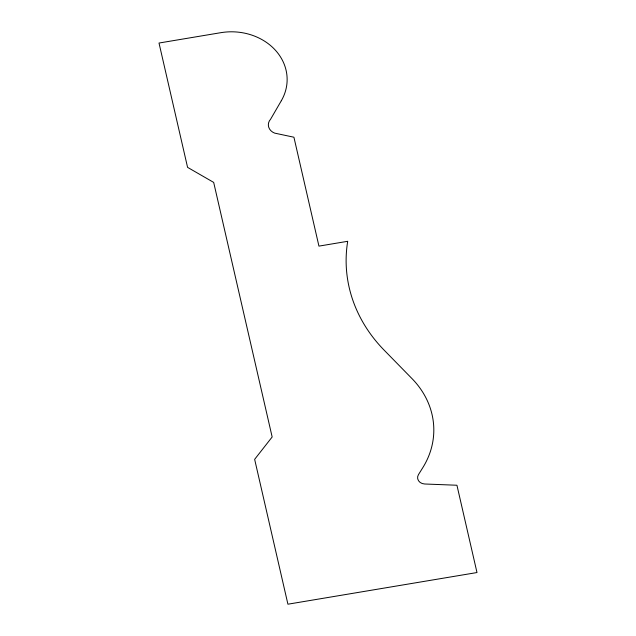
<?xml version="1.0" encoding="UTF-8"?>
<svg xmlns="http://www.w3.org/2000/svg" width="636" height="636" viewBox="0 0 636 636"><rect width="100%" height="100%" fill="white"/><g stroke="black" fill="none" stroke-linecap="round" stroke-linejoin="round"><path stroke-width="0.95" d="M281.327 100.719L270.594 119.218A10.574 9.063 0.3 0 0 274.688 133.131L293.919 137.217L318.938 246.116L347.701 241.298A162.315 139.133 0.3 0 0 384.176 350.19L411.969 378.579A93.182 79.874 0.3 0 1 422.853 467.571L418.448 474.647A7.409 6.352 0.3 0 0 424.657 483.996L456.934 485.244L476.992 572.543L287.917 604.2L254.646 459.335L272.16 436.98L213.68 182.405L187.572 167.355L159.008 43.033L220.811 32.682A55.586 47.644 0.3 0 1 275.738 50.594A55.586 47.644 0.3 0 1 281.327 100.719"/></g></svg>
